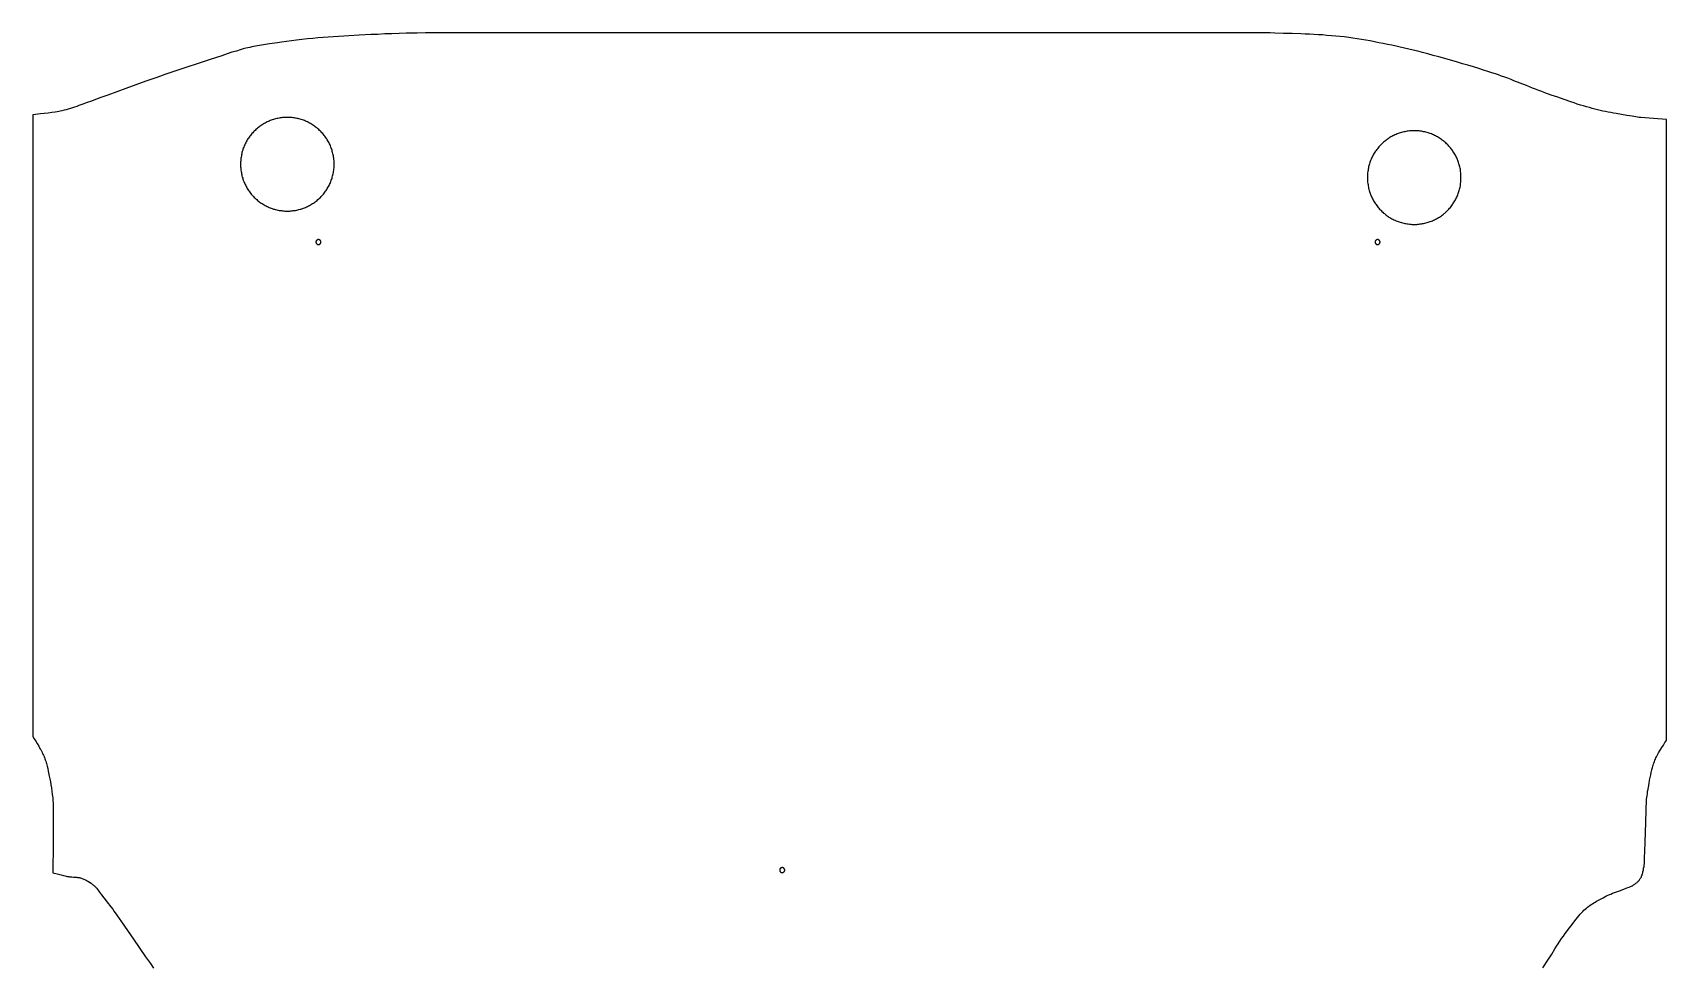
# Model space of a CAD drawing. Extents: x -1405 to 7310, y 1897 to 8577.
# Drawn here: x 575 to 1884, y 2912 to 3659 of the extents above; entities that cross this region are included whole.
import ezdxf

# ---------------------------------------------------------------- set-up
doc = ezdxf.new("R2010")
doc.units = 0
doc.layers.add('Default_Layer', color=1, linetype='CONTINUOUS')

msp = doc.modelspace()

# ---------------------------------------------------------------- linework, layer by layer
at = {"layer": 'Default_Layer'}
msp.add_lwpolyline([(1785.4, 2910.1), (1790, 2917.1), (1791.6, 2919.5), (1792.6, 2921), (1795.2, 2925.2), (1796.5, 2927.3), (1797.9, 2929.3), (1799.2, 2931.4), (1800.6, 2933.4), (1802, 2935.4), (1803.5, 2937.4), (1806.9, 2942.1), (1809, 2944.8), (1811.1, 2947.6), (1812.2, 2949), (1813.3, 2950.3), (1814.4, 2951.6), (1815.5, 2952.9), (1816.5, 2954.1), (1817.6, 2955.2), (1818.5, 2956.2), (1819.5, 2957), (1820.4, 2957.8), (1821.4, 2958.6), (1822.3, 2959.3), (1823.3, 2960), (1824.3, 2960.7), (1825.3, 2961.4), (1826.3, 2962.1), (1827.4, 2962.7), (1828.4, 2963.3), (1829.5, 2963.9), (1831.6, 2965.1), (1833.8, 2966.2), (1836, 2967.3), (1837.1, 2967.9), (1838.4, 2968.5), (1839.9, 2969.1), (1841.4, 2969.7), (1843, 2970.3), (1844.6, 2970.9), (1847.8, 2972.1), (1850.9, 2973.2), (1853.7, 2974.3), (1854.8, 2974.7), (1855.9, 2975.1), (1856.7, 2975.5), (1857, 2975.7), (1857.3, 2975.8), (1858.2, 2976.5), (1859.2, 2977.1), (1860.1, 2977.8), (1860.5, 2978.2), (1861, 2978.5), (1861.4, 2978.9), (1861.8, 2979.3), (1862.2, 2979.7), (1862.6, 2980.1), (1862.9, 2980.6), (1863.3, 2981), (1863.6, 2981.5), (1863.9, 2981.9), (1864.2, 2982.4), (1864.5, 2983), (1864.7, 2983.6), (1865, 2984.2), (1865.2, 2984.8), (1865.4, 2985.5), (1865.6, 2986.2), (1865.7, 2986.9), (1866.1, 2988.4), (1866.3, 2989.8), (1866.6, 2991.3), (1866.8, 2992.7), (1866.9, 2993.3), (1866.9, 2994.5), (1867.1, 2998.2), (1867.3, 3003.6), (1867.6, 3010.4), (1868.1, 3026.8), (1868.7, 3045.2), (1869, 3047.8), (1869.3, 3049.5), (1869.5, 3051.3), (1869.8, 3053.1), (1870.1, 3054.8), (1870.6, 3057.8), (1871.1, 3060.4), (1872, 3064.5), (1872.4, 3066.5), (1872.9, 3068.5), (1873.4, 3070.5), (1873.7, 3071.5), (1874, 3072.4), (1874.3, 3073.4), (1874.7, 3074.4), (1875, 3075.3), (1875.4, 3076.3), (1875.8, 3077.2), (1876.2, 3078.1), (1876.7, 3079.1), (1877.2, 3080.1), (1877.8, 3081.2), (1878.3, 3082.2), (1879.6, 3084.4), (1880.8, 3086.5), (1882.1, 3088.5), (1883.3, 3090.4), (1884.5, 3092.1), (1884.5, 3111.1), (1884.5, 3589.4), (1884.5, 3589.4), (1877.6, 3589.9), (1874.2, 3590.2), (1870.7, 3590.5), (1867.4, 3590.8), (1864.1, 3591.1), (1862.8, 3591.2), (1861.4, 3591.4), (1857.1, 3592.1), (1852.8, 3592.7), (1848.5, 3593.4), (1844.2, 3594.2), (1842.1, 3594.5), (1840, 3595), (1837.8, 3595.4), (1835.7, 3595.8), (1833.6, 3596.3), (1831.4, 3596.8), (1829.3, 3597.3), (1827.2, 3597.8), (1825, 3598.3), (1822.8, 3599), (1820.5, 3599.7), (1818.1, 3600.4), (1815.6, 3601.1), (1813.1, 3601.9), (1810.5, 3602.8), (1807.9, 3603.6), (1802.7, 3605.4), (1797.4, 3607.3), (1792.2, 3609.1), (1787.2, 3610.9), (1784.7, 3611.8), (1782.2, 3612.7), (1779.7, 3613.7), (1777.3, 3614.6), (1772.3, 3616.6), (1767.4, 3618.6), (1762.4, 3620.5), (1760, 3621.5), (1757.5, 3622.5), (1755, 3623.4), (1752.5, 3624.3), (1750, 3625.2), (1747.5, 3626.1), (1744.7, 3627), (1741.5, 3628), (1738, 3629.1), (1734.1, 3630.3), (1729.9, 3631.6), (1725.5, 3632.9), (1721, 3634.2), (1716.3, 3635.6), (1711.6, 3636.9), (1706.9, 3638.3), (1702.2, 3639.6), (1697.7, 3640.8), (1693.3, 3642), (1689.1, 3643.1), (1685.2, 3644.1), (1681.6, 3645), (1674.7, 3646.6), (1671.3, 3647.4), (1667.9, 3648.1), (1664.4, 3648.9), (1661, 3649.6), (1657.5, 3650.4), (1654.1, 3651), (1650.6, 3651.7), (1647.2, 3652.4), (1643.7, 3653), (1640.2, 3653.6), (1636.8, 3654.1), (1633.3, 3654.6), (1629.9, 3655.1), (1626.4, 3655.6), (1622.9, 3656), (1619.5, 3656.3), (1616, 3656.6), (1612.5, 3656.9), (1609, 3657.2), (1605.6, 3657.4), (1602.1, 3657.6), (1598.6, 3657.8), (1595.1, 3657.9), (1591.6, 3658.1), (1584.6, 3658.3), (1577.7, 3658.5), (1570.7, 3658.7), (1567.1, 3658.8), (1560, 3658.8), (1536.3, 3658.9), (1501.3, 3658.9), (1457, 3659), (1405.2, 3659), (1347.9, 3659), (1223.9, 3659), (1100.1, 3659), (991.6, 3658.9), (947.7, 3658.9), (913.2, 3658.8), (890.1, 3658.8), (883.4, 3658.7), (880.2, 3658.7), (874.6, 3658.6), (868.9, 3658.4), (863.1, 3658.2), (857.3, 3658), (851.7, 3657.7), (846.3, 3657.5), (836.9, 3657), (828.6, 3656.6), (824.5, 3656.3), (820.3, 3656.1), (816.1, 3655.8), (812, 3655.5), (807.9, 3655.2), (803.8, 3654.9), (799.6, 3654.5), (795.4, 3654), (791, 3653.5), (786.7, 3653), (782.5, 3652.5), (778.5, 3652), (774.7, 3651.5), (771.4, 3651), (765, 3650.1), (761.8, 3649.6), (758.6, 3649.1), (755.4, 3648.5), (752.2, 3647.9), (750.7, 3647.6), (749.1, 3647.2), (747.5, 3646.9), (745.9, 3646.5), (744, 3646), (741.5, 3645.3), (738.5, 3644.3), (734.9, 3643.3), (731, 3642), (726.7, 3640.6), (717.5, 3637.6), (707.7, 3634.4), (698, 3631.2), (689, 3628.2), (681.2, 3625.6), (677.6, 3624.3), (673.8, 3623), (665.9, 3620.2), (657.8, 3617.2), (649.8, 3614.3), (635.4, 3609), (629.8, 3607), (625.6, 3605.5), (622.2, 3604.3), (618.9, 3603), (615.5, 3601.8), (612.2, 3600.6), (610.5, 3600), (608.8, 3599.4), (607.1, 3598.9), (605.4, 3598.3), (603.7, 3597.8), (602, 3597.3), (600.3, 3596.9), (598.5, 3596.5), (597.3, 3596.2), (596, 3595.9), (594.7, 3595.7), (593.3, 3595.5), (590.5, 3595), (587.6, 3594.6), (584.5, 3594.2), (581.5, 3593.9), (575.2, 3593.2), (575.2, 3095.2), (576.3, 3093.5), (577.6, 3091.6), (578.8, 3089.6), (580.1, 3087.5), (581.3, 3085.3), (581.9, 3084.3), (582.4, 3083.2), (582.9, 3082.2), (583.4, 3081.2), (583.9, 3080.3), (584.3, 3079.4), (584.6, 3078.4), (585, 3077.5), (585.3, 3076.5), (585.7, 3075.5), (586, 3074.6), (586.2, 3073.6), (586.8, 3071.6), (587.2, 3069.6), (587.7, 3067.6), (588.5, 3063.5), (588.9, 3061.4), (589.4, 3059.1), (589.8, 3056.7), (590.2, 3054.1), (590.6, 3051.5), (590.9, 3048.9), (591.2, 3046.3), (591.3, 3045), (591.4, 3043.7), (591.5, 3042.2), (591.5, 3040.1), (591.6, 3037.6), (591.6, 3034.6), (591.6, 3027.6), (591.6, 3019.6), (591.5, 3002.2), (591.4, 2993.7), (591.4, 2986), (594.7, 2985.2), (598.1, 2984.4), (599.8, 2984), (601.3, 2983.7), (602.8, 2983.3), (604.1, 2983.1), (604.8, 2983), (605.4, 2982.9), (606.6, 2982.8), (607.9, 2982.7), (609.2, 2982.7), (610.5, 2982.6), (611.1, 2982.5), (611.7, 2982.5), (612.3, 2982.4), (613, 2982.2), (613.6, 2982.1), (614.2, 2981.9), (614.8, 2981.7), (615.4, 2981.4), (616.1, 2981.1), (616.7, 2980.8), (617.4, 2980.5), (618.1, 2980.2), (618.8, 2979.8), (619.5, 2979.4), (620.8, 2978.6), (622, 2977.8), (622.6, 2977.3), (623.2, 2976.9), (623.7, 2976.5), (624.2, 2976.1), (624.6, 2975.7), (625.1, 2975.3), (625.5, 2974.9), (625.9, 2974.4), (626.3, 2974), (626.7, 2973.5), (627.4, 2972.5), (628.1, 2971.5), (628.8, 2970.5), (629.5, 2969.6), (630.3, 2968.6), (632.3, 2966.1), (634.9, 2962.6), (637.9, 2958.8), (639.3, 2956.9), (640.6, 2955.1), (642.7, 2952.1), (646.3, 2947), (655.9, 2933.1), (665.7, 2918.9), (669.5, 2913.4), (671.9, 2909.8)], dxfattribs=at)
for points in [[(741.8, 3553.7), (741.8, 3552.7), (741.8, 3551.7), (741.9, 3550.8), (742, 3549.8), (742.1, 3548.9), (742.2, 3547.9), (742.4, 3547), (742.5, 3546.1), (742.7, 3545.2), (742.9, 3544.3), (743.2, 3543.4), (743.5, 3542.5), (743.7, 3541.6), (744, 3540.8), (744.4, 3539.9), (744.7, 3539.1), (745.1, 3538.2), (745.5, 3537.4), (745.9, 3536.6), (746.3, 3535.8), (746.7, 3535), (747.2, 3534.2), (747.7, 3533.4), (748.2, 3532.7), (748.7, 3532), (749.2, 3531.2), (749.8, 3530.5), (750.3, 3529.8), (750.9, 3529.1), (751.5, 3528.4), (752.1, 3527.8), (752.7, 3527.1), (753.4, 3526.5), (754.1, 3525.9), (754.7, 3525.3), (755.4, 3524.7), (756.1, 3524.2), (756.8, 3523.6), (757.6, 3523.1), (758.3, 3522.6), (759.1, 3522.1), (759.8, 3521.6), (760.6, 3521.1), (761.4, 3520.7), (762.2, 3520.3), (763, 3519.9), (763.8, 3519.5), (764.7, 3519.1), (765.5, 3518.8), (766.4, 3518.4), (767.2, 3518.1), (768.1, 3517.8), (769, 3517.6), (769.9, 3517.3), (770.8, 3517.1), (771.7, 3516.9), (772.6, 3516.7), (773.6, 3516.6), (774.5, 3516.5), (775.4, 3516.4), (776.4, 3516.3), (777.3, 3516.2), (778.3, 3516.2), (779.3, 3516.2), (780.2, 3516.2), (781.2, 3516.2), (782.1, 3516.3), (783.1, 3516.4), (784, 3516.5), (785, 3516.6), (785.9, 3516.7), (786.8, 3516.9), (787.7, 3517.1), (788.6, 3517.3), (789.5, 3517.6), (790.4, 3517.8), (791.3, 3518.1), (792.2, 3518.4), (793, 3518.8), (793.9, 3519.1), (794.7, 3519.5), (795.5, 3519.9), (796.3, 3520.3), (797.1, 3520.7), (797.9, 3521.1), (798.7, 3521.6), (799.5, 3522.1), (800.2, 3522.6), (801, 3523.1), (801.7, 3523.6), (802.4, 3524.2), (803.1, 3524.7), (803.8, 3525.3), (804.5, 3525.9), (805.1, 3526.5), (805.8, 3527.1), (806.4, 3527.8), (807, 3528.4), (807.6, 3529.1), (808.2, 3529.8), (808.8, 3530.5), (809.3, 3531.2), (809.8, 3532), (810.4, 3532.7), (810.9, 3533.4), (811.3, 3534.2), (811.8, 3535), (812.2, 3535.8), (812.7, 3536.6), (813.1, 3537.4), (813.5, 3538.2), (813.8, 3539.1), (814.2, 3539.9), (814.5, 3540.8), (814.8, 3541.6), (815.1, 3542.5), (815.3, 3543.4), (815.6, 3544.3), (815.8, 3545.2), (816, 3546.1), (816.2, 3547), (816.3, 3547.9), (816.5, 3548.9), (816.6, 3549.8), (816.7, 3550.8), (816.7, 3551.7), (816.8, 3552.7), (816.8, 3553.7), (816.8, 3554.6), (816.7, 3555.6), (816.7, 3556.5), (816.6, 3557.5), (816.5, 3558.4), (816.3, 3559.4), (816.2, 3560.3), (816, 3561.2), (815.8, 3562.1), (815.6, 3563), (815.3, 3563.9), (815.1, 3564.8), (814.8, 3565.7), (814.5, 3566.6), (814.2, 3567.4), (813.8, 3568.3), (813.5, 3569.1), (813.1, 3569.9), (812.7, 3570.7), (812.2, 3571.5), (811.8, 3572.3), (811.3, 3573.1), (810.9, 3573.9), (810.4, 3574.6), (809.8, 3575.4), (809.3, 3576.1), (808.8, 3576.8), (808.2, 3577.5), (807.6, 3578.2), (807, 3578.9), (806.4, 3579.5), (805.8, 3580.2), (805.1, 3580.8), (804.5, 3581.4), (803.8, 3582), (803.1, 3582.6), (802.4, 3583.2), (801.7, 3583.7), (801, 3584.2), (800.2, 3584.8), (799.5, 3585.3), (798.7, 3585.7), (797.9, 3586.2), (797.1, 3586.6), (796.3, 3587.1), (795.5, 3587.5), (794.7, 3587.8), (793.9, 3588.2), (793, 3588.6), (792.2, 3588.9), (791.3, 3589.2), (790.4, 3589.5), (789.5, 3589.7), (788.6, 3590), (787.7, 3590.2), (786.8, 3590.4), (785.9, 3590.6), (785, 3590.7), (784, 3590.9), (783.1, 3591), (782.1, 3591.1), (781.2, 3591.1), (780.2, 3591.1), (779.3, 3591.2), (778.3, 3591.1), (777.3, 3591.1), (776.4, 3591.1), (775.4, 3591), (774.5, 3590.9), (773.6, 3590.7), (772.6, 3590.6), (771.7, 3590.4), (770.8, 3590.2), (769.9, 3590), (769, 3589.7), (768.1, 3589.5), (767.2, 3589.2), (766.4, 3588.9), (765.5, 3588.6), (764.7, 3588.2), (763.8, 3587.8), (763, 3587.5), (762.2, 3587.1), (761.4, 3586.6), (760.6, 3586.2), (759.8, 3585.7), (759.1, 3585.3), (758.3, 3584.8), (757.6, 3584.2), (756.8, 3583.7), (756.1, 3583.2), (755.4, 3582.6), (754.7, 3582), (754.1, 3581.4), (753.4, 3580.8), (752.7, 3580.2), (752.1, 3579.5), (751.5, 3578.9), (750.9, 3578.2), (750.3, 3577.5), (749.8, 3576.8), (749.2, 3576.1), (748.7, 3575.4), (748.2, 3574.6), (747.7, 3573.9), (747.2, 3573.1), (746.7, 3572.3), (746.3, 3571.5), (745.9, 3570.7), (745.5, 3569.9), (745.1, 3569.1), (744.7, 3568.3), (744.4, 3567.4), (744, 3566.6), (743.7, 3565.7), (743.5, 3564.8), (743.2, 3563.9), (742.9, 3563), (742.7, 3562.1), (742.5, 3561.2), (742.4, 3560.3), (742.2, 3559.4), (742.1, 3558.4), (742, 3557.5), (741.9, 3556.5), (741.8, 3555.6), (741.8, 3554.6), (741.8, 3553.7)], [(1644.9, 3543), (1645, 3542), (1645, 3541.1), (1645.1, 3540.1), (1645.1, 3539.2), (1645.2, 3538.2), (1645.4, 3537.3), (1645.5, 3536.4), (1645.7, 3535.4), (1645.9, 3534.5), (1646.1, 3533.6), (1646.4, 3532.7), (1646.6, 3531.8), (1646.9, 3531), (1647.2, 3530.1), (1647.5, 3529.2), (1647.9, 3528.4), (1648.3, 3527.6), (1648.6, 3526.7), (1649.1, 3525.9), (1649.5, 3525.1), (1649.9, 3524.3), (1650.4, 3523.6), (1650.9, 3522.8), (1651.4, 3522), (1651.9, 3521.3), (1652.4, 3520.6), (1652.9, 3519.8), (1653.5, 3519.1), (1654.1, 3518.5), (1654.7, 3517.8), (1655.3, 3517.1), (1655.9, 3516.5), (1656.6, 3515.9), (1657.2, 3515.2), (1657.9, 3514.6), (1658.6, 3514.1), (1659.3, 3513.5), (1660, 3512.9), (1660.7, 3512.4), (1661.5, 3511.9), (1662.2, 3511.4), (1663, 3510.9), (1663.8, 3510.5), (1664.6, 3510), (1665.4, 3509.6), (1666.2, 3509.2), (1667, 3508.8), (1667.9, 3508.4), (1668.7, 3508.1), (1669.6, 3507.8), (1670.4, 3507.5), (1671.3, 3507.2), (1672.2, 3506.9), (1673.1, 3506.7), (1674, 3506.5), (1674.9, 3506.3), (1675.8, 3506.1), (1676.7, 3505.9), (1677.7, 3505.8), (1678.6, 3505.7), (1679.6, 3505.6), (1680.5, 3505.5), (1681.5, 3505.5), (1682.4, 3505.5), (1683.4, 3505.5), (1684.4, 3505.5), (1685.3, 3505.6), (1686.3, 3505.7), (1687.2, 3505.8), (1688.2, 3505.9), (1689.1, 3506.1), (1690, 3506.3), (1690.9, 3506.5), (1691.8, 3506.7), (1692.7, 3506.9), (1693.6, 3507.2), (1694.5, 3507.5), (1695.3, 3507.8), (1696.2, 3508.1), (1697, 3508.4), (1697.9, 3508.8), (1698.7, 3509.2), (1699.5, 3509.6), (1700.3, 3510), (1701.1, 3510.5), (1701.9, 3510.9), (1702.7, 3511.4), (1703.4, 3511.9), (1704.2, 3512.4), (1704.9, 3512.9), (1705.6, 3513.5), (1706.3, 3514.1), (1707, 3514.6), (1707.7, 3515.2), (1708.3, 3515.9), (1709, 3516.5), (1709.6, 3517.1), (1710.2, 3517.8), (1710.8, 3518.5), (1711.4, 3519.1), (1712, 3519.8), (1712.5, 3520.6), (1713, 3521.3), (1713.5, 3522), (1714, 3522.8), (1714.5, 3523.6), (1715, 3524.3), (1715.4, 3525.1), (1715.8, 3525.9), (1716.3, 3526.7), (1716.6, 3527.6), (1717, 3528.4), (1717.3, 3529.2), (1717.7, 3530.1), (1718, 3531), (1718.3, 3531.8), (1718.5, 3532.7), (1718.8, 3533.6), (1719, 3534.5), (1719.2, 3535.4), (1719.4, 3536.4), (1719.5, 3537.3), (1719.6, 3538.2), (1719.8, 3539.2), (1719.8, 3540.1), (1719.9, 3541.1), (1719.9, 3542), (1719.9, 3543), (1719.9, 3544), (1719.9, 3544.9), (1719.8, 3545.9), (1719.8, 3546.8), (1719.6, 3547.8), (1719.5, 3548.7), (1719.4, 3549.6), (1719.2, 3550.6), (1719, 3551.5), (1718.8, 3552.4), (1718.5, 3553.3), (1718.3, 3554.1), (1718, 3555), (1717.7, 3555.9), (1717.3, 3556.7), (1717, 3557.6), (1716.6, 3558.4), (1716.3, 3559.3), (1715.8, 3560.1), (1715.4, 3560.9), (1715, 3561.7), (1714.5, 3562.4), (1714, 3563.2), (1713.5, 3564), (1713, 3564.7), (1712.5, 3565.4), (1712, 3566.1), (1711.4, 3566.9), (1710.8, 3567.5), (1710.2, 3568.2), (1709.6, 3568.9), (1709, 3569.5), (1708.3, 3570.1), (1707.7, 3570.8), (1707, 3571.4), (1706.3, 3571.9), (1705.6, 3572.5), (1704.9, 3573), (1704.2, 3573.6), (1703.4, 3574.1), (1702.7, 3574.6), (1701.9, 3575.1), (1701.1, 3575.5), (1700.3, 3576), (1699.5, 3576.4), (1698.7, 3576.8), (1697.9, 3577.2), (1697, 3577.6), (1696.2, 3577.9), (1695.3, 3578.2), (1694.5, 3578.5), (1693.6, 3578.8), (1692.7, 3579.1), (1691.8, 3579.3), (1690.9, 3579.5), (1690, 3579.7), (1689.1, 3579.9), (1688.2, 3580.1), (1687.2, 3580.2), (1686.3, 3580.3), (1685.3, 3580.4), (1684.4, 3580.4), (1683.4, 3580.5), (1682.4, 3580.5), (1681.5, 3580.5), (1680.5, 3580.4), (1679.6, 3580.4), (1678.6, 3580.3), (1677.7, 3580.2), (1676.7, 3580.1), (1675.8, 3579.9), (1674.9, 3579.7), (1674, 3579.5), (1673.1, 3579.3), (1672.2, 3579.1), (1671.3, 3578.8), (1670.4, 3578.5), (1669.6, 3578.2), (1668.7, 3577.9), (1667.9, 3577.6), (1667, 3577.2), (1666.2, 3576.8), (1665.4, 3576.4), (1664.6, 3576), (1663.8, 3575.5), (1663, 3575.1), (1662.2, 3574.6), (1661.5, 3574.1), (1660.7, 3573.6), (1660, 3573), (1659.3, 3572.5), (1658.6, 3571.9), (1657.9, 3571.4), (1657.2, 3570.8), (1656.6, 3570.1), (1655.9, 3569.5), (1655.3, 3568.9), (1654.7, 3568.2), (1654.1, 3567.5), (1653.5, 3566.9), (1652.9, 3566.1), (1652.4, 3565.4), (1651.9, 3564.7), (1651.4, 3564), (1650.9, 3563.2), (1650.4, 3562.4), (1649.9, 3561.7), (1649.5, 3560.9), (1649.1, 3560.1), (1648.6, 3559.3), (1648.3, 3558.4), (1647.9, 3557.6), (1647.5, 3556.7), (1647.2, 3555.9), (1646.9, 3555), (1646.6, 3554.1), (1646.4, 3553.3), (1646.1, 3552.4), (1645.9, 3551.5), (1645.7, 3550.6), (1645.5, 3549.6), (1645.4, 3548.7), (1645.2, 3547.8), (1645.1, 3546.8), (1645.1, 3545.9), (1645, 3544.9), (1645, 3544), (1644.9, 3543)], [(802.2, 3491.3), (802.2, 3491.1), (802.2, 3490.9), (802.3, 3490.7), (802.3, 3490.5), (802.4, 3490.4), (802.5, 3490.2), (802.6, 3490.1), (802.8, 3489.9), (802.9, 3489.8), (803.1, 3489.7), (803.2, 3489.6), (803.4, 3489.5), (803.6, 3489.4), (803.8, 3489.4), (804, 3489.3), (804.2, 3489.3), (804.4, 3489.3), (804.6, 3489.4), (804.8, 3489.4), (805, 3489.5), (805.1, 3489.6), (805.3, 3489.7), (805.5, 3489.8), (805.6, 3489.9), (805.7, 3490.1), (805.8, 3490.2), (805.9, 3490.4), (806, 3490.5), (806.1, 3490.7), (806.1, 3490.9), (806.2, 3491.1), (806.2, 3491.3), (806.2, 3491.5), (806.1, 3491.7), (806.1, 3491.9), (806, 3492.1), (805.9, 3492.3), (805.8, 3492.4), (805.7, 3492.6), (805.6, 3492.7), (805.5, 3492.9), (805.3, 3493), (805.1, 3493.1), (805, 3493.2), (804.8, 3493.2), (804.6, 3493.3), (804.4, 3493.3), (804.2, 3493.3), (804, 3493.3), (803.8, 3493.3), (803.6, 3493.2), (803.4, 3493.2), (803.2, 3493.1), (803.1, 3493), (802.9, 3492.9), (802.8, 3492.7), (802.6, 3492.6), (802.5, 3492.4), (802.4, 3492.3), (802.3, 3492.1), (802.3, 3491.9), (802.2, 3491.7), (802.2, 3491.5), (802.2, 3491.3)], [(1651.1, 3491.3), (1651.1, 3491.1), (1651.1, 3490.9), (1651.2, 3490.7), (1651.2, 3490.5), (1651.3, 3490.4), (1651.4, 3490.2), (1651.5, 3490.1), (1651.7, 3489.9), (1651.8, 3489.8), (1651.9, 3489.7), (1652.1, 3489.6), (1652.3, 3489.5), (1652.5, 3489.4), (1652.7, 3489.4), (1652.9, 3489.3), (1653.1, 3489.3), (1653.3, 3489.3), (1653.5, 3489.4), (1653.7, 3489.4), (1653.8, 3489.5), (1654, 3489.6), (1654.2, 3489.7), (1654.3, 3489.8), (1654.5, 3489.9), (1654.6, 3490.1), (1654.7, 3490.2), (1654.8, 3490.4), (1654.9, 3490.5), (1655, 3490.7), (1655, 3490.9), (1655.1, 3491.1), (1655.1, 3491.3), (1655.1, 3491.5), (1655, 3491.7), (1655, 3491.9), (1654.9, 3492.1), (1654.8, 3492.3), (1654.7, 3492.4), (1654.6, 3492.6), (1654.5, 3492.7), (1654.3, 3492.9), (1654.2, 3493), (1654, 3493.1), (1653.8, 3493.2), (1653.7, 3493.2), (1653.5, 3493.3), (1653.3, 3493.3), (1653.1, 3493.3), (1652.9, 3493.3), (1652.7, 3493.3), (1652.5, 3493.2), (1652.3, 3493.2), (1652.1, 3493.1), (1651.9, 3493), (1651.8, 3492.9), (1651.7, 3492.7), (1651.5, 3492.6), (1651.4, 3492.4), (1651.3, 3492.3), (1651.2, 3492.1), (1651.2, 3491.9), (1651.1, 3491.7), (1651.1, 3491.5), (1651.1, 3491.3)], [(1173.9, 2988.3), (1173.9, 2988.1), (1173.9, 2987.9), (1174, 2987.7), (1174, 2987.5), (1174.1, 2987.4), (1174.2, 2987.2), (1174.3, 2987), (1174.5, 2986.9), (1174.6, 2986.8), (1174.8, 2986.7), (1174.9, 2986.6), (1175.1, 2986.5), (1175.3, 2986.4), (1175.5, 2986.4), (1175.7, 2986.3), (1175.9, 2986.3), (1176.1, 2986.3), (1176.3, 2986.4), (1176.5, 2986.4), (1176.7, 2986.5), (1176.8, 2986.6), (1177, 2986.7), (1177.2, 2986.8), (1177.3, 2986.9), (1177.4, 2987), (1177.5, 2987.2), (1177.6, 2987.4), (1177.7, 2987.5), (1177.8, 2987.7), (1177.9, 2987.9), (1177.9, 2988.1), (1177.9, 2988.3), (1177.9, 2988.5), (1177.9, 2988.7), (1177.8, 2988.9), (1177.7, 2989.1), (1177.6, 2989.3), (1177.5, 2989.4), (1177.4, 2989.6), (1177.3, 2989.7), (1177.2, 2989.9), (1177, 2990), (1176.8, 2990.1), (1176.7, 2990.2), (1176.5, 2990.2), (1176.3, 2990.3), (1176.1, 2990.3), (1175.9, 2990.3), (1175.7, 2990.3), (1175.5, 2990.3), (1175.3, 2990.2), (1175.1, 2990.2), (1174.9, 2990.1), (1174.8, 2990), (1174.6, 2989.9), (1174.5, 2989.7), (1174.3, 2989.6), (1174.2, 2989.4), (1174.1, 2989.3), (1174, 2989.1), (1174, 2988.9), (1173.9, 2988.7), (1173.9, 2988.5), (1173.9, 2988.3)]]:
    msp.add_lwpolyline(points, close=True, dxfattribs=at)

doc.saveas('drawing.dxf')
